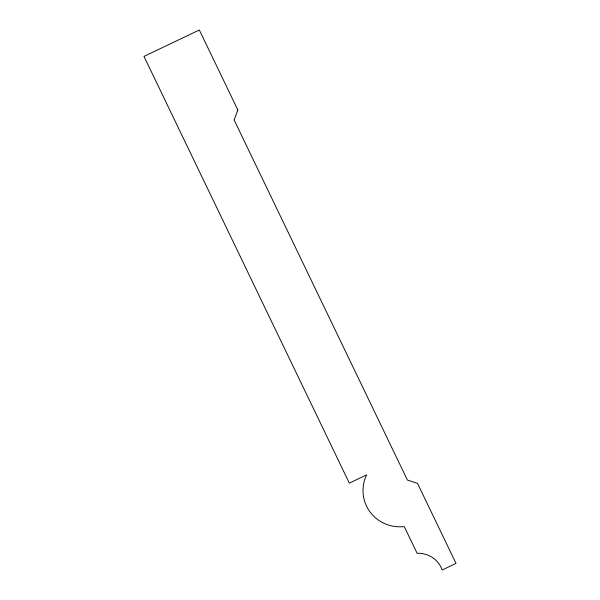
<?xml version="1.0" encoding="UTF-8"?>
<svg xmlns="http://www.w3.org/2000/svg" width="600" height="600" viewBox="0 0 600 600"><rect width="100%" height="100%" fill="white"/><g stroke="black" fill="none" stroke-linecap="round" stroke-linejoin="round"><path stroke-width="0.9" d="M237.84 110.01L234.127 119.977L407.385 480.022L417.518 483.39L456.015 563.4L442.178 570A26.325 25.402 -22.9 0 0 417.112 553.268L404.28 526.597A38.205 36.87 -22.9 0 1 369.862 511.725A38.205 36.87 -22.9 0 1 366.623 474.877L349.327 483.127L143.985 56.407L199.335 30L237.84 110.01"/></g></svg>
